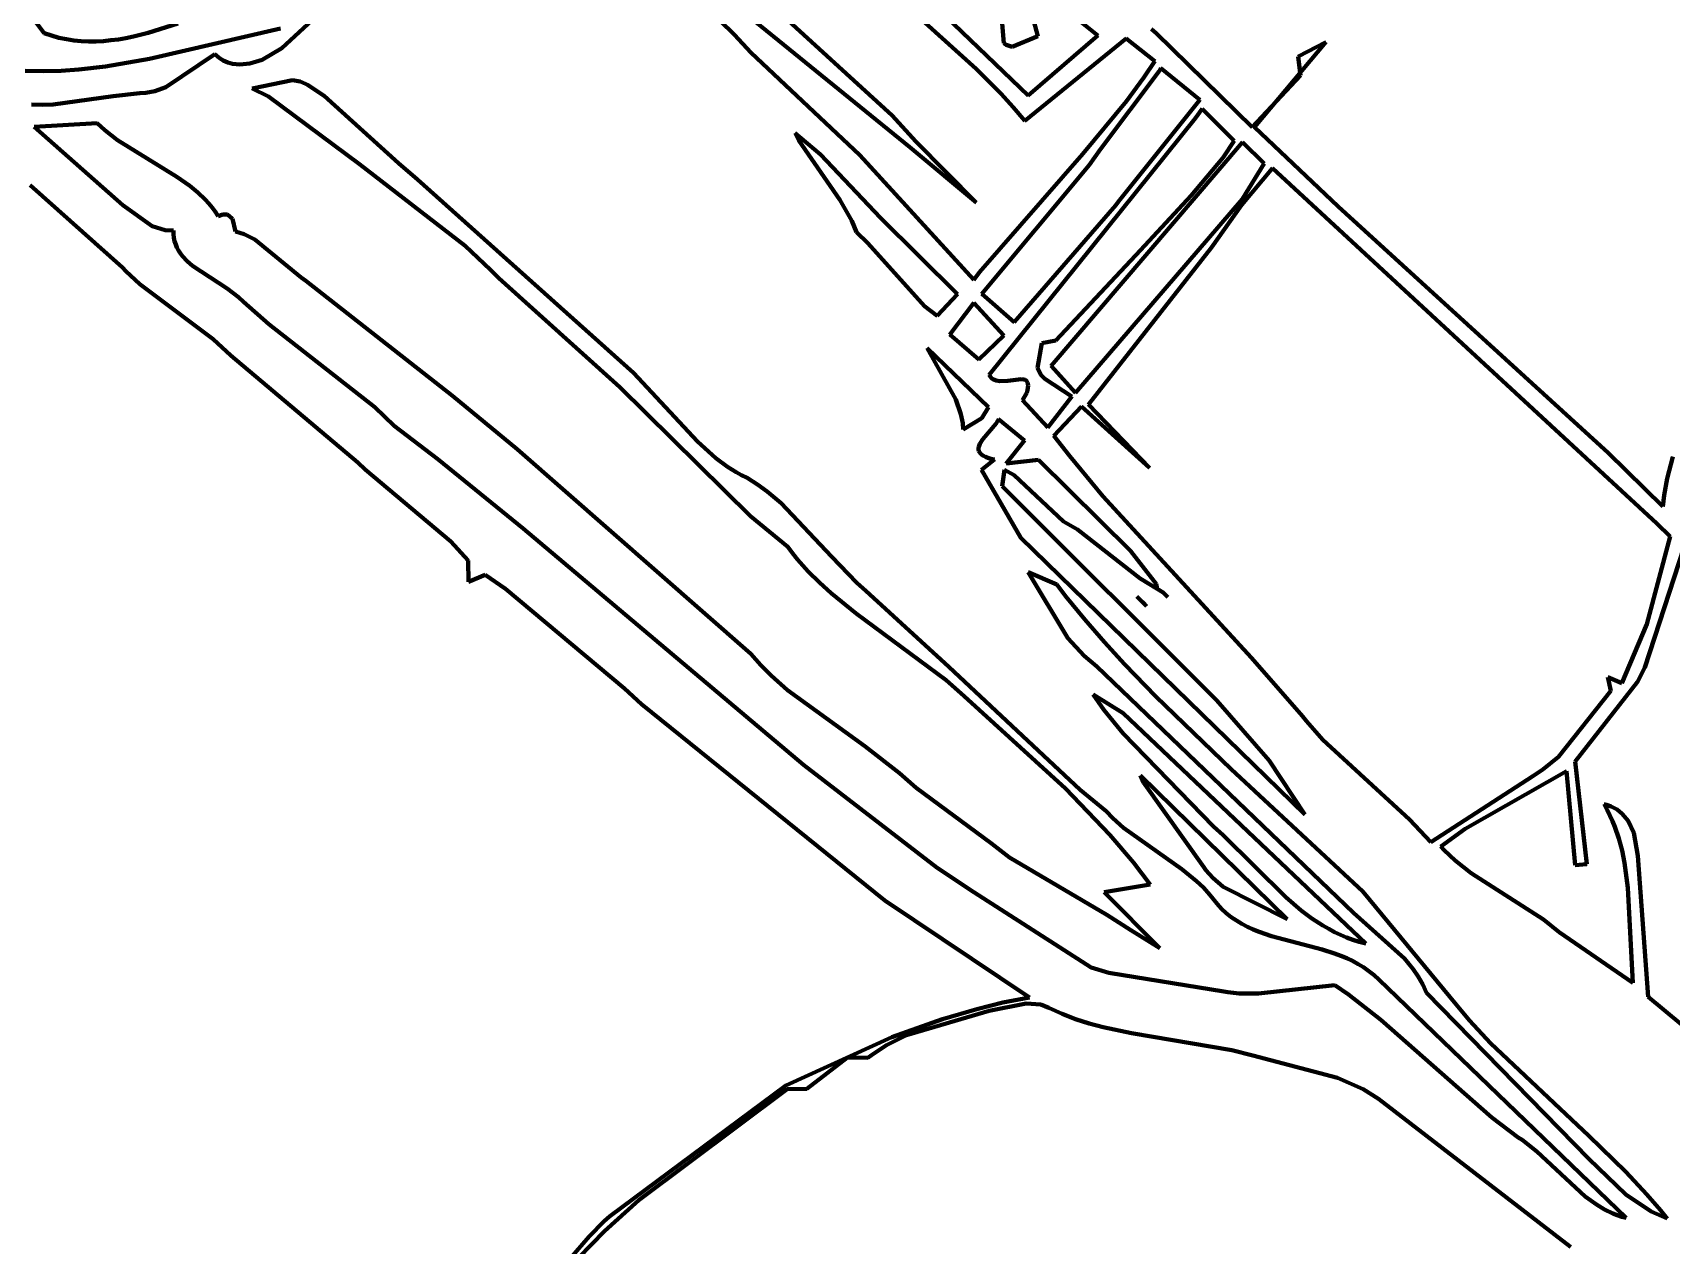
# Model space of a CAD drawing. Header units: millimetres. Extents: x 0 to 14.2, y 0 to 19.5.
# Drawn here: x 9.066 to 11.288, y 6.599 to 8.243 of the extents above; entities that cross this region are included whole.
import ezdxf

# ---------------------------------------------------------------- set-up
doc = ezdxf.new("R2010")
doc.units = ezdxf.units.MM
doc.layers.add('color#010101ff', color=7, linetype='CONTINUOUS', lineweight=100)
doc.layers.add('color#fdfdfdff', color=7, linetype='CONTINUOUS', lineweight=100)

msp = doc.modelspace()

# ---------------------------------------------------------------- linework, layer by layer
at = {"layer": 'color#010101ff'}
for p, q in [((8.9536, 8.4111), (9.0811, 8.2427)), ((10.1825, 8.3819), (10.4157, 8.1583)), ((9.4034, 8.2223), (9.5481, 8.356)), ((9.9229, 8.3328), (10.0173, 8.2405)), ((10.3451, 8.1944), (10.1924, 8.332)), ((10.255, 8.0881), (10.0315, 8.2698)), ((10.0695, 8.2783), (10.2309, 8.1309)), ((10.3823, 8.2289), (10.3788, 8.272)), ((10.4198, 8.2706), (10.4284, 8.2387)), ((9.2021, 8.2381), (9.2222, 8.243)), ((9.2222, 8.243), (9.2623, 8.2555)), ((9.4017, 8.2487), (9.2242, 8.2076)), ((10.5101, 8.2395), (10.4872, 8.2575)), ((10.5827, 8.248), (10.5889, 8.2426)), ((9.0811, 8.2427), (9.0912, 8.2392)), ((9.0912, 8.2392), (9.1012, 8.2364)), ((9.1012, 8.2364), (9.1113, 8.2343)), ((9.1113, 8.2343), (9.1214, 8.2327)), ((9.1214, 8.2327), (9.1314, 8.2317)), ((9.1314, 8.2317), (9.1415, 8.2313)), ((9.1415, 8.2313), (9.1516, 8.2314)), ((9.1516, 8.2314), (9.1617, 8.2319)), ((9.1617, 8.2319), (9.1718, 8.2329)), ((9.1718, 8.2329), (9.1819, 8.2342)), ((9.1819, 8.2342), (9.192, 8.236)), ((9.192, 8.236), (9.2021, 8.2381)), ((9.3768, 8.2065), (9.4034, 8.2223)), ((10.0173, 8.2405), (10.0394, 8.2165)), ((10.3857, 8.2268), (10.3823, 8.2289)), ((10.394, 8.2242), (10.3857, 8.2268)), ((10.4284, 8.2387), (10.394, 8.2242)), ((10.5486, 8.2353), (10.4109, 8.1237)), ((10.4157, 8.1583), (10.5101, 8.2395)), ((10.5873, 8.2044), (10.5486, 8.2353)), ((10.5889, 8.2426), (10.7192, 8.1153)), ((10.8193, 8.2304), (10.7225, 8.1151)), ((10.7816, 8.2108), (10.8193, 8.2304)), ((9.2242, 8.2076), (9.1645, 8.1974)), ((9.2461, 8.1692), (9.3128, 8.2142)), ((9.3128, 8.2142), (9.3183, 8.2093)), ((9.3183, 8.2093), (9.3241, 8.2055)), ((9.3241, 8.2055), (9.3302, 8.2027)), ((9.3302, 8.2027), (9.3366, 8.2009)), ((9.3366, 8.2009), (9.3466, 8.1999)), ((9.3466, 8.1999), (9.3601, 8.2013)), ((9.3601, 8.2013), (9.3768, 8.2065)), ((10.0394, 8.2165), (10.1872, 8.0771)), ((10.5724, 8.1824), (10.5873, 8.2044)), ((10.7846, 8.1851), (10.7816, 8.2108)), ((9.08, 8.1909), (9.0555, 8.1913)), ((9.1042, 8.1916), (9.08, 8.1909)), ((9.1284, 8.1933), (9.1042, 8.1916)), ((9.1645, 8.1974), (9.1284, 8.1933)), ((9.4179, 8.179), (9.3633, 8.1674)), ((9.4281, 8.1772), (9.4179, 8.179)), ((9.4357, 8.174), (9.4281, 8.1772)), ((10.3791, 8.1602), (10.3451, 8.1944)), ((10.5932, 8.1909), (10.5138, 8.0851)), ((10.5489, 8.1505), (10.5724, 8.1824)), ((10.5953, 8.1952), (10.5932, 8.1909)), ((10.6485, 8.1521), (10.5953, 8.1952)), ((10.7192, 8.1153), (10.7846, 8.1851)), ((9.0933, 8.1459), (9.1747, 8.1574)), ((9.1747, 8.1574), (9.2109, 8.1613)), ((9.2109, 8.1613), (9.2192, 8.1618)), ((9.2192, 8.1618), (9.2312, 8.164)), ((9.2312, 8.164), (9.2461, 8.1692)), ((9.3633, 8.1674), (9.3855, 8.1565)), ((9.3855, 8.1565), (9.5089, 8.0651)), ((9.4382, 8.1725), (9.4357, 8.174)), ((9.4609, 8.1575), (9.4382, 8.1725)), ((9.5616, 8.0662), (9.4609, 8.1575)), ((10.3953, 8.1423), (10.3791, 8.1602)), ((9.0641, 8.1458), (9.0786, 8.1454)), ((9.0786, 8.1454), (9.0933, 8.1459)), ((10.4109, 8.1237), (10.3953, 8.1423)), ((10.4895, 8.0791), (10.5489, 8.1505)), ((10.5382, 8.0143), (10.6485, 8.1521)), ((10.6513, 8.1399), (10.642, 8.127)), ((10.6947, 8.0968), (10.6513, 8.1399)), ((9.1529, 8.1207), (9.0674, 8.1155)), ((9.0674, 8.1155), (9.1878, 8.0093)), ((9.1635, 8.111), (9.1529, 8.1207)), ((9.1806, 8.0977), (9.1635, 8.111)), ((10.2309, 8.1309), (10.263, 8.0959)), ((10.642, 8.127), (10.3628, 7.7792)), ((10.7225, 8.1151), (10.8359, 8.0075)), ((9.2611, 8.048), (9.1806, 8.0977)), ((10.0995, 8.1071), (10.1043, 8.0973)), ((10.1338, 8.0779), (10.0995, 8.1071)), ((10.1043, 8.0973), (10.1601, 8.0166)), ((10.3451, 8.0128), (10.255, 8.0881)), ((10.263, 8.0959), (10.3451, 8.0128)), ((10.7062, 8.0946), (10.4468, 7.7918)), ((10.6801, 8.074), (10.6947, 8.0968)), ((10.7357, 8.066), (10.7062, 8.0946)), ((9.5089, 8.0651), (9.6519, 7.9544)), ((9.5875, 8.0442), (9.5616, 8.0662)), ((10.2154, 7.9922), (10.1338, 8.0779)), ((10.1872, 8.0771), (10.3416, 7.9082)), ((10.3497, 7.9187), (10.4895, 8.0791)), ((10.5138, 8.0851), (10.4984, 8.0638)), ((10.6367, 8.0225), (10.6801, 8.074)), ((10.7062, 8.018), (10.7357, 8.066)), ((9.2786, 8.0356), (9.2611, 8.048)), ((9.8801, 7.7823), (9.5875, 8.0442)), ((10.4984, 8.0638), (10.3527, 7.8893)), ((10.7468, 8.0595), (10.7049, 8.0093)), ((11.268, 7.578), (10.7468, 8.0595)), ((9.1876, 7.9248), (9.062, 8.0366)), ((9.2895, 8.0266), (9.2786, 8.0356)), ((9.2996, 8.0169), (9.2895, 8.0266)), ((10.5677, 7.9484), (10.6367, 8.0225)), ((9.1878, 8.0093), (9.2275, 7.9811)), ((9.3043, 8.0117), (9.2996, 8.0169)), ((9.3088, 8.0063), (9.3043, 8.0117)), ((9.313, 8.0006), (9.3088, 8.0063)), ((9.3169, 7.9946), (9.313, 8.0006)), ((10.1601, 8.0166), (10.1763, 7.9883)), ((10.3965, 7.8506), (10.5342, 8.0093)), ((10.4799, 7.7549), (10.7062, 8.018)), ((10.5342, 8.0093), (10.5382, 8.0143)), ((10.7049, 8.0093), (10.664, 7.9519)), ((10.8359, 8.0075), (11.2018, 7.6738)), ((9.2275, 7.9811), (9.2452, 7.9754)), ((9.3236, 7.9969), (9.3169, 7.9946)), ((9.33, 7.9968), (9.3236, 7.9969)), ((9.3366, 7.991), (9.33, 7.9968)), ((9.3406, 7.9738), (9.3366, 7.991)), ((10.1763, 7.9883), (10.1826, 7.973)), ((10.3199, 7.8888), (10.2154, 7.9922)), ((9.2452, 7.9754), (9.2565, 7.9752)), ((9.2565, 7.9752), (9.2566, 7.97)), ((9.2566, 7.97), (9.2571, 7.9651)), ((9.2571, 7.9651), (9.2581, 7.9605)), ((9.2581, 7.9605), (9.2595, 7.9561)), ((9.2595, 7.9561), (9.2613, 7.9518)), ((9.3524, 7.9701), (9.3406, 7.9738)), ((9.3667, 7.963), (9.3524, 7.9701)), ((9.4295, 7.9114), (9.3667, 7.963)), ((9.6519, 7.9544), (9.6862, 7.9219)), ((10.1826, 7.973), (10.1983, 7.9579)), ((10.1983, 7.9579), (10.2749, 7.8727)), ((9.2613, 7.9518), (9.2635, 7.9478)), ((9.2635, 7.9478), (9.2659, 7.944)), ((9.2659, 7.944), (9.2687, 7.9403)), ((9.2687, 7.9403), (9.275, 7.9335)), ((9.275, 7.9335), (9.2822, 7.9271)), ((10.453, 7.8258), (10.5677, 7.9484)), ((10.664, 7.9519), (10.4971, 7.7392)), ((9.1921, 7.92), (9.1876, 7.9248)), ((9.2111, 7.9021), (9.1921, 7.92)), ((9.2822, 7.9271), (9.3292, 7.8966)), ((9.4361, 7.9068), (9.4295, 7.9114)), ((9.6862, 7.9219), (9.6978, 7.9103)), ((9.6978, 7.9103), (9.8618, 7.7626)), ((10.3416, 7.9082), (10.3497, 7.9187)), ((9.3102, 7.8279), (9.2111, 7.9021)), ((9.3292, 7.8966), (9.3449, 7.8849)), ((9.6348, 7.751), (9.4361, 7.9068)), ((10.2921, 7.8592), (10.3199, 7.8888)), ((10.3527, 7.8893), (10.3965, 7.8506)), ((9.3449, 7.8849), (9.3517, 7.8785)), ((9.3517, 7.8785), (9.386, 7.8483)), ((10.2749, 7.8727), (10.2921, 7.8592)), ((10.3418, 7.8768), (10.3095, 7.8341)), ((10.3827, 7.8325), (10.3418, 7.8768)), ((9.386, 7.8483), (9.5294, 7.7357)), ((9.3341, 7.8056), (9.3102, 7.8279)), ((10.3095, 7.8341), (10.3485, 7.8003)), ((10.3485, 7.8003), (10.3827, 7.8325)), ((10.4281, 7.7889), (10.4341, 7.8222)), ((10.4341, 7.8222), (10.453, 7.8258)), ((9.5064, 7.6605), (9.3341, 7.8056)), ((10.2785, 7.8157), (10.3172, 7.7458)), ((10.3619, 7.7355), (10.2785, 7.8157)), ((9.9671, 7.689), (9.8801, 7.7823)), ((10.3628, 7.7792), (10.3643, 7.7769)), ((10.3643, 7.7769), (10.3659, 7.7751)), ((10.4325, 7.7793), (10.4281, 7.7889)), ((10.4381, 7.7738), (10.4325, 7.7793)), ((10.4468, 7.7918), (10.4799, 7.7549)), ((9.8618, 7.7626), (10.0391, 7.5877)), ((10.3659, 7.7751), (10.3678, 7.7736)), ((10.3678, 7.7736), (10.3699, 7.7725)), ((10.3699, 7.7725), (10.3722, 7.7716)), ((10.3722, 7.7716), (10.3771, 7.7708)), ((10.3771, 7.7708), (10.3879, 7.7714)), ((10.3879, 7.7714), (10.4058, 7.7737)), ((10.4058, 7.7737), (10.4097, 7.7733)), ((10.4137, 7.7549), (10.4076, 7.7449)), ((10.4097, 7.7733), (10.4114, 7.7727)), ((10.4114, 7.7727), (10.4128, 7.7718)), ((10.4128, 7.7718), (10.4139, 7.7707)), ((10.4147, 7.7587), (10.4137, 7.7549)), ((10.4139, 7.7707), (10.4147, 7.7691)), ((10.4147, 7.7691), (10.4152, 7.7672)), ((10.4152, 7.762), (10.4147, 7.7587)), ((10.4152, 7.7672), (10.4154, 7.7649)), ((10.4154, 7.7649), (10.4152, 7.762)), ((10.4745, 7.75), (10.4381, 7.7738)), ((9.5294, 7.7357), (9.5558, 7.7103)), ((9.7225, 7.6787), (9.6348, 7.751)), ((10.3172, 7.7458), (10.3244, 7.7263)), ((10.3525, 7.7206), (10.3619, 7.7355)), ((10.4076, 7.7449), (10.442, 7.7082)), ((10.442, 7.7082), (10.4745, 7.75)), ((10.4879, 7.7365), (10.4503, 7.6968)), ((10.58, 7.6534), (10.4879, 7.7365)), ((10.4971, 7.7392), (10.58, 7.6534)), ((9.5558, 7.7103), (9.615, 7.6649)), ((10.3244, 7.7263), (10.3268, 7.7139)), ((10.3268, 7.7139), (10.3274, 7.7052)), ((10.3274, 7.7052), (10.3525, 7.7206)), ((10.372, 7.7136), (10.354, 7.6923)), ((10.3744, 7.7176), (10.372, 7.7136)), ((10.3753, 7.7194), (10.3744, 7.7176)), ((10.4104, 7.6906), (10.3753, 7.7194)), ((9.9918, 7.6665), (9.9671, 7.689)), ((10.354, 7.6923), (10.35, 7.6859)), ((10.3855, 7.6594), (10.4104, 7.6906)), ((10.4503, 7.6968), (10.4718, 7.6691)), ((10.0394, 7.401), (9.7225, 7.6787)), ((10.0079, 7.6545), (9.9918, 7.6665)), ((10.3484, 7.6818), (10.3482, 7.6799)), ((10.3482, 7.6799), (10.3482, 7.678)), ((10.3482, 7.678), (10.3486, 7.6761)), ((10.35, 7.6859), (10.3484, 7.6818)), ((10.3486, 7.6761), (10.3495, 7.6744)), ((10.3495, 7.6744), (10.3508, 7.6727)), ((10.3508, 7.6727), (10.3525, 7.6711)), ((10.3525, 7.6711), (10.3548, 7.6695)), ((10.3548, 7.6695), (10.3576, 7.6681)), ((10.3576, 7.6681), (10.361, 7.6668)), ((10.361, 7.6668), (10.3651, 7.6656)), ((10.3651, 7.6656), (10.3697, 7.6645)), ((10.4718, 7.6691), (10.5166, 7.6151)), ((11.2018, 7.6738), (11.2762, 7.6009)), ((11.2819, 7.6388), (11.2896, 7.6683)), ((9.5163, 7.6509), (9.5064, 7.6605)), ((9.6328, 7.5533), (9.5163, 7.6509)), ((9.615, 7.6649), (9.7308, 7.571)), ((10.0194, 7.6473), (10.0079, 7.6545)), ((10.027, 7.6436), (10.0194, 7.6473)), ((10.0343, 7.6396), (10.027, 7.6436)), ((10.3697, 7.6645), (10.3521, 7.6508)), ((10.3521, 7.6508), (10.4055, 7.5584)), ((10.3804, 7.6284), (10.3832, 7.6504)), ((10.3832, 7.6504), (10.3964, 7.6433)), ((10.4294, 7.6641), (10.3855, 7.6594)), ((10.3964, 7.6433), (10.4634, 7.5804)), ((10.5544, 7.5408), (10.4294, 7.6641)), ((10.0484, 7.6309), (10.0343, 7.6396)), ((10.0617, 7.6213), (10.0484, 7.6309)), ((10.0805, 7.6054), (10.0617, 7.6213)), ((10.6714, 7.338), (10.3804, 7.6284)), ((11.2779, 7.6162), (11.2819, 7.6388)), ((10.1486, 7.5332), (10.0805, 7.6054)), ((10.5166, 7.6151), (10.7185, 7.3958)), ((11.2762, 7.6009), (11.2779, 7.6162)), ((10.0391, 7.5877), (10.0894, 7.5464)), ((10.4634, 7.5804), (10.4823, 7.5698)), ((11.2862, 7.5604), (11.268, 7.578)), ((9.7308, 7.571), (10.1107, 7.2509)), ((10.4055, 7.5584), (10.7906, 7.1833)), ((10.4823, 7.5698), (10.5672, 7.5034)), ((11.2542, 7.4416), (11.2862, 7.5604)), ((9.6563, 7.5279), (9.6328, 7.5533)), ((10.0894, 7.5464), (10.096, 7.5376)), ((10.096, 7.5376), (10.1029, 7.5292)), ((10.1832, 7.4976), (10.1486, 7.5332)), ((10.589, 7.4962), (10.5544, 7.5408)), ((11.3046, 7.5451), (11.2517, 7.3827)), ((9.6564, 7.499), (9.6563, 7.5279)), ((10.1029, 7.5292), (10.11, 7.521)), ((10.11, 7.521), (10.1173, 7.513)), ((10.1173, 7.513), (10.1325, 7.4977)), ((10.4157, 7.5121), (10.4692, 7.4225)), ((10.4543, 7.4951), (10.4157, 7.5121)), ((9.6791, 7.5085), (9.6564, 7.499)), ((9.7068, 7.4893), (9.6791, 7.5085)), ((9.8681, 7.3541), (9.7068, 7.4893)), ((10.1325, 7.4977), (10.1485, 7.4832)), ((10.1955, 7.4867), (10.1832, 7.4976)), ((10.4667, 7.4791), (10.4543, 7.4951)), ((10.5672, 7.5034), (10.5904, 7.4894)), ((10.5904, 7.4894), (10.589, 7.4962)), ((10.5904, 7.4894), (10.5985, 7.4842)), ((10.5985, 7.4842), (10.5904, 7.4894)), ((10.1485, 7.4832), (10.1821, 7.4559)), ((10.308, 7.3837), (10.1955, 7.4867)), ((10.4924, 7.4477), (10.4667, 7.4791)), ((10.5669, 7.4749), (10.5628, 7.479)), ((10.5628, 7.479), (10.5693, 7.4725)), ((10.5693, 7.4725), (10.5669, 7.4749)), ((10.5693, 7.4725), (10.5718, 7.4701)), ((10.5758, 7.466), (10.5693, 7.4725)), ((10.5718, 7.4701), (10.5758, 7.466)), ((10.5985, 7.4842), (10.5993, 7.4834)), ((10.6048, 7.4778), (10.5985, 7.4842)), ((10.5993, 7.4834), (10.6048, 7.4778)), ((10.1821, 7.4559), (10.3044, 7.3653)), ((10.5189, 7.4171), (10.4924, 7.4477)), ((10.4692, 7.4225), (10.4915, 7.3984)), ((11.2204, 7.3615), (11.2542, 7.4416)), ((10.0528, 7.386), (10.0394, 7.401)), ((10.5462, 7.3871), (10.5189, 7.4171)), ((10.0669, 7.3719), (10.0528, 7.386)), ((10.4859, 7.2168), (10.308, 7.3837)), ((10.4915, 7.3984), (10.5086, 7.3842)), ((10.5086, 7.3842), (10.8346, 7.0711)), ((10.5884, 7.3433), (10.5462, 7.3871)), ((10.7185, 7.3958), (10.7877, 7.3165)), ((11.2517, 7.3827), (11.2417, 7.3631)), ((10.0892, 7.3521), (10.0669, 7.3719)), ((10.3044, 7.3653), (10.3289, 7.3439)), ((11.2417, 7.3631), (11.1573, 7.255)), ((11.2057, 7.351), (11.2017, 7.3696)), ((11.2017, 7.3696), (11.2204, 7.3615)), ((9.8913, 7.3328), (9.8681, 7.3541)), ((10.2212, 7.0666), (9.8913, 7.3328)), ((10.1938, 7.2758), (10.0892, 7.3521)), ((10.3289, 7.3439), (10.4663, 7.2186)), ((10.5037, 7.3461), (10.518, 7.3254)), ((10.5444, 7.3206), (10.5037, 7.3461)), ((10.6907, 7.2448), (10.5884, 7.3433)), ((10.7423, 7.2567), (10.6714, 7.338)), ((11.1345, 7.2617), (11.2057, 7.351)), ((10.518, 7.3254), (10.5443, 7.293)), ((10.8733, 7.0083), (10.5444, 7.3206)), ((10.7877, 7.3165), (10.793, 7.3098)), ((10.793, 7.3098), (10.8152, 7.2845)), ((10.5443, 7.293), (10.6668, 7.1673)), ((10.2412, 7.2395), (10.1938, 7.2758)), ((10.8152, 7.2845), (10.9328, 7.1764)), ((10.1107, 7.2509), (10.2919, 7.1111)), ((10.8695, 7.0792), (10.6907, 7.2448)), ((10.7906, 7.1833), (10.7423, 7.2567)), ((11.0998, 7.2353), (11.1136, 7.2443)), ((11.1136, 7.2443), (11.1345, 7.2617)), ((11.1573, 7.255), (11.173, 7.116)), ((10.2636, 7.2196), (10.2412, 7.2395)), ((10.5677, 7.2364), (10.572, 7.2268)), ((10.7666, 7.0415), (10.5677, 7.2364)), ((10.572, 7.2268), (10.6535, 7.1118)), ((10.9617, 7.1457), (11.0998, 7.2353)), ((11.1453, 7.2422), (11.0083, 7.1638)), ((11.1574, 7.1145), (11.1453, 7.2422)), ((10.3658, 7.1439), (10.2636, 7.2196)), ((10.4663, 7.2186), (10.5264, 7.156)), ((10.5213, 7.1877), (10.4859, 7.2168)), ((10.5302, 7.1782), (10.5213, 7.1877)), ((10.5446, 7.1652), (10.5302, 7.1782)), ((11.2006, 7.1897), (11.1964, 7.1972)), ((11.1964, 7.1972), (11.1997, 7.1964)), ((11.1997, 7.1964), (11.2059, 7.1944)), ((11.2044, 7.1821), (11.2006, 7.1897)), ((11.2079, 7.1744), (11.2044, 7.1821)), ((11.2059, 7.1944), (11.2141, 7.19)), ((11.2141, 7.19), (11.2212, 7.1843)), ((11.2212, 7.1843), (11.2289, 7.175)), ((10.5264, 7.156), (10.5583, 7.1181)), ((10.6239, 7.1094), (10.5446, 7.1652)), ((10.6668, 7.1673), (10.68, 7.1552)), ((10.68, 7.1552), (10.765, 7.0712)), ((10.9328, 7.1764), (10.9617, 7.1457)), ((11.0083, 7.1638), (10.9749, 7.14)), ((11.2111, 7.1666), (11.2079, 7.1744)), ((11.2165, 7.1507), (11.2111, 7.1666)), ((11.2289, 7.175), (11.237, 7.1583)), ((11.237, 7.1583), (11.242, 7.1272)), ((10.3901, 7.1251), (10.3658, 7.1439)), ((10.9749, 7.14), (10.9796, 7.1349)), ((10.9796, 7.1349), (10.9946, 7.1208)), ((11.2208, 7.1344), (11.2165, 7.1507)), ((11.2242, 7.1178), (11.2208, 7.1344)), ((10.2919, 7.1111), (10.3417, 7.0781)), ((10.5223, 7.0474), (10.3901, 7.1251)), ((10.5583, 7.1181), (10.5808, 7.0884)), ((10.6535, 7.1118), (10.6564, 7.108)), ((10.9946, 7.1208), (11.0161, 7.104)), ((11.173, 7.116), (11.1574, 7.1145)), ((11.2286, 7.0839), (11.2242, 7.1178)), ((11.242, 7.1272), (11.2563, 6.936)), ((10.5808, 7.0884), (10.5185, 7.0781)), ((10.6438, 7.0932), (10.6239, 7.1094)), ((10.6531, 7.0842), (10.6438, 7.0932)), ((10.6564, 7.108), (10.6658, 7.0976)), ((10.6658, 7.0976), (10.6797, 7.0855)), ((11.0161, 7.104), (11.1142, 7.0409)), ((10.4172, 6.9352), (10.2212, 7.0666)), ((10.3417, 7.0781), (10.5009, 6.9761)), ((10.5185, 7.0781), (10.5942, 7.002)), ((10.6618, 7.0746), (10.6531, 7.0842)), ((10.6659, 7.0695), (10.6618, 7.0746)), ((10.6716, 7.0622), (10.6659, 7.0695)), ((10.6797, 7.0855), (10.7666, 7.0415)), ((10.765, 7.0712), (10.7858, 7.0534)), ((10.8346, 7.0711), (10.8568, 7.0499)), ((10.9957, 6.9256), (10.8695, 7.0792)), ((11.2353, 6.9554), (11.2286, 7.0839)), ((10.5546, 7.0267), (10.5223, 7.0474)), ((10.6776, 7.0557), (10.6716, 7.0622)), ((10.6841, 7.0497), (10.6776, 7.0557)), ((10.6909, 7.0444), (10.6841, 7.0497)), ((10.6979, 7.0395), (10.6909, 7.0444)), ((10.7858, 7.0534), (10.8003, 7.0426)), ((10.8568, 7.0499), (10.9259, 6.9881)), ((10.5942, 7.002), (10.5546, 7.0267)), ((10.7053, 7.0351), (10.6979, 7.0395)), ((10.7129, 7.0311), (10.7053, 7.0351)), ((10.7207, 7.0275), (10.7129, 7.0311)), ((10.7287, 7.0243), (10.7207, 7.0275)), ((10.7453, 7.0186), (10.7287, 7.0243)), ((10.8003, 7.0426), (10.8153, 7.0327)), ((10.8153, 7.0327), (10.823, 7.0282)), ((10.823, 7.0282), (10.8309, 7.024)), ((10.8309, 7.024), (10.839, 7.0201)), ((11.1142, 7.0409), (11.1355, 7.0237)), ((11.1355, 7.0237), (11.2353, 6.9554)), ((10.8142, 7.0002), (10.7453, 7.0186)), ((10.8311, 6.9949), (10.8142, 7.0002)), ((10.839, 7.0201), (10.8473, 7.0166)), ((10.8473, 7.0166), (10.8558, 7.0134)), ((10.8558, 7.0134), (10.8645, 7.0107)), ((10.8645, 7.0107), (10.8733, 7.0083)), ((10.8393, 6.9919), (10.8311, 6.9949)), ((10.8474, 6.9885), (10.8393, 6.9919)), ((10.8553, 6.9848), (10.8474, 6.9885)), ((10.863, 6.9807), (10.8553, 6.9848)), ((10.8704, 6.9762), (10.863, 6.9807)), ((10.9259, 6.9881), (10.9375, 6.9739)), ((10.5009, 6.9761), (10.5251, 6.9686)), ((10.5251, 6.9686), (10.681, 6.9435)), ((10.8776, 6.9712), (10.8704, 6.9762)), ((10.8845, 6.9657), (10.8776, 6.9712)), ((10.891, 6.9595), (10.8845, 6.9657)), ((11.2266, 6.6364), (10.891, 6.9595)), ((10.9375, 6.9739), (10.9444, 6.9638)), ((10.9444, 6.9638), (10.9505, 6.9531)), ((10.3813, 6.9283), (10.4172, 6.9352)), ((10.681, 6.9435), (10.6862, 6.9425)), ((10.6862, 6.9425), (10.7018, 6.9407)), ((10.7018, 6.9407), (10.7277, 6.9408)), ((10.7277, 6.9408), (10.8315, 6.9519)), ((10.8315, 6.9519), (10.8498, 6.9392)), ((10.8498, 6.9392), (10.8937, 6.9049)), ((10.9505, 6.9531), (10.9557, 6.9416)), ((10.9557, 6.9416), (11.176, 6.7168)), ((11.2563, 6.936), (11.3226, 6.8812)), ((10.3626, 6.9171), (10.2507, 6.8844)), ((10.2992, 6.9061), (10.3458, 6.9197)), ((10.3458, 6.9197), (10.3813, 6.9283)), ((10.413, 6.9273), (10.3626, 6.9171)), ((10.4325, 6.9256), (10.413, 6.9273)), ((10.4434, 6.9215), (10.4325, 6.9256)), ((10.4524, 6.9172), (10.4434, 6.9215)), ((10.4614, 6.9132), (10.4524, 6.9172)), ((10.4797, 6.9061), (10.4614, 6.9132)), ((11.014, 6.9042), (10.9957, 6.9256)), ((10.2306, 6.8815), (10.2992, 6.9061)), ((10.4983, 6.9), (10.4797, 6.9061)), ((10.5172, 6.8949), (10.4983, 6.9)), ((10.5556, 6.8868), (10.5172, 6.8949)), ((10.8937, 6.9049), (11.0443, 6.7726)), ((11.0426, 6.8733), (11.014, 6.9042)), ((10.087, 6.8161), (10.2306, 6.8815)), ((10.2234, 6.8707), (10.203, 6.8572)), ((10.2507, 6.8844), (10.2234, 6.8707)), ((10.6916, 6.864), (10.5556, 6.8868)), ((11.1756, 6.7479), (11.0426, 6.8733)), ((10.1707, 6.8541), (10.1152, 6.8113)), ((10.1982, 6.8535), (10.1707, 6.8541)), ((10.203, 6.8572), (10.1982, 6.8535)), ((10.7201, 6.8567), (10.6916, 6.864)), ((10.8351, 6.8264), (10.7201, 6.8567)), ((10.8699, 6.8111), (10.8351, 6.8264)), ((9.8478, 6.6386), (10.087, 6.8161)), ((10.0886, 6.811), (9.8877, 6.6604)), ((10.1152, 6.8113), (10.0886, 6.811)), ((10.8904, 6.7979), (10.8699, 6.8111)), ((11.1509, 6.5975), (10.8904, 6.7979)), ((11.0443, 6.7726), (11.0799, 6.7457)), ((11.0799, 6.7457), (11.0852, 6.7422)), ((11.0852, 6.7422), (11.1051, 6.7265)), ((11.2259, 6.6989), (11.1756, 6.7479)), ((11.1051, 6.7265), (11.171, 6.6655)), ((11.176, 6.7168), (11.2259, 6.6683)), ((11.2546, 6.6681), (11.2259, 6.6989)), ((11.171, 6.6655), (11.1863, 6.6545)), ((11.2259, 6.6683), (11.2603, 6.645)), ((11.2729, 6.6468), (11.2546, 6.6681)), ((9.8877, 6.6604), (9.8411, 6.6183)), ((11.1863, 6.6545), (11.1971, 6.648)), ((11.1971, 6.648), (11.2084, 6.6425)), ((11.2603, 6.645), (11.2818, 6.6359)), ((11.2818, 6.6359), (11.2729, 6.6468)), ((9.82, 6.6111), (9.8406, 6.6319)), ((9.8406, 6.6319), (9.8478, 6.6386)), ((11.2084, 6.6425), (11.2143, 6.6402)), ((11.2143, 6.6402), (11.2203, 6.6381)), ((11.2203, 6.6381), (11.2266, 6.6364)), ((9.7946, 6.5816), (9.82, 6.6111)), ((9.8411, 6.6183), (9.8056, 6.5825))]:
    msp.add_line(p, q, dxfattribs=at)
at = {"layer": 'color#fdfdfdff'}
for p, q in [((9.0811, 8.2427), (8.9536, 8.4111)), ((10.4157, 8.1583), (10.1825, 8.3819)), ((9.5481, 8.356), (9.4034, 8.2223)), ((10.0173, 8.2405), (9.9229, 8.3328)), ((10.1924, 8.332), (10.3451, 8.1944)), ((10.0315, 8.2698), (10.255, 8.0881)), ((10.2309, 8.1309), (10.0695, 8.2783)), ((10.3788, 8.272), (10.3823, 8.2289)), ((10.4284, 8.2387), (10.4198, 8.2706)), ((9.2222, 8.243), (9.2021, 8.2381)), ((9.2623, 8.2555), (9.2222, 8.243)), ((9.2242, 8.2076), (9.4017, 8.2487)), ((10.4872, 8.2575), (10.5101, 8.2395)), ((10.5889, 8.2426), (10.5827, 8.248)), ((9.0912, 8.2392), (9.0811, 8.2427)), ((9.1012, 8.2364), (9.0912, 8.2392)), ((9.1113, 8.2343), (9.1012, 8.2364)), ((9.1214, 8.2327), (9.1113, 8.2343)), ((9.1314, 8.2317), (9.1214, 8.2327)), ((9.1415, 8.2313), (9.1314, 8.2317)), ((9.1516, 8.2314), (9.1415, 8.2313)), ((9.1617, 8.2319), (9.1516, 8.2314)), ((9.1718, 8.2329), (9.1617, 8.2319)), ((9.1819, 8.2342), (9.1718, 8.2329)), ((9.192, 8.236), (9.1819, 8.2342)), ((9.2021, 8.2381), (9.192, 8.236)), ((9.4034, 8.2223), (9.3768, 8.2065)), ((10.0394, 8.2165), (10.0173, 8.2405)), ((10.3823, 8.2289), (10.3857, 8.2268)), ((10.3857, 8.2268), (10.394, 8.2242)), ((10.394, 8.2242), (10.4284, 8.2387)), ((10.4109, 8.1237), (10.5486, 8.2353)), ((10.5101, 8.2395), (10.4157, 8.1583)), ((10.5486, 8.2353), (10.5873, 8.2044)), ((10.7192, 8.1153), (10.5889, 8.2426)), ((10.7225, 8.1151), (10.8193, 8.2304)), ((10.8193, 8.2304), (10.7816, 8.2108)), ((9.1645, 8.1974), (9.2242, 8.2076)), ((9.3128, 8.2142), (9.2461, 8.1692)), ((9.3183, 8.2093), (9.3128, 8.2142)), ((9.3241, 8.2055), (9.3183, 8.2093)), ((9.3302, 8.2027), (9.3241, 8.2055)), ((9.3366, 8.2009), (9.3302, 8.2027)), ((9.3466, 8.1999), (9.3366, 8.2009)), ((9.3601, 8.2013), (9.3466, 8.1999)), ((9.3768, 8.2065), (9.3601, 8.2013)), ((10.1872, 8.0771), (10.0394, 8.2165)), ((10.5873, 8.2044), (10.5724, 8.1824)), ((10.7816, 8.2108), (10.7846, 8.1851)), ((9.0555, 8.1913), (9.08, 8.1909)), ((9.08, 8.1909), (9.1042, 8.1916)), ((9.1042, 8.1916), (9.1284, 8.1933)), ((9.1284, 8.1933), (9.1645, 8.1974)), ((9.3633, 8.1674), (9.4179, 8.179)), ((9.4179, 8.179), (9.4281, 8.1772)), ((9.4281, 8.1772), (9.4357, 8.174)), ((10.3451, 8.1944), (10.3791, 8.1602)), ((10.5138, 8.0851), (10.5932, 8.1909)), ((10.5724, 8.1824), (10.5489, 8.1505)), ((10.5932, 8.1909), (10.5953, 8.1952)), ((10.5953, 8.1952), (10.6485, 8.1521)), ((10.7846, 8.1851), (10.7192, 8.1153)), ((9.1747, 8.1574), (9.0933, 8.1459)), ((9.2109, 8.1613), (9.1747, 8.1574)), ((9.2192, 8.1618), (9.2109, 8.1613)), ((9.2312, 8.164), (9.2192, 8.1618)), ((9.2461, 8.1692), (9.2312, 8.164)), ((9.3855, 8.1565), (9.3633, 8.1674)), ((9.5089, 8.0651), (9.3855, 8.1565)), ((9.4357, 8.174), (9.4382, 8.1725)), ((9.4382, 8.1725), (9.4609, 8.1575)), ((9.4609, 8.1575), (9.5616, 8.0662)), ((10.3791, 8.1602), (10.3953, 8.1423)), ((9.0786, 8.1454), (9.0641, 8.1458)), ((9.0933, 8.1459), (9.0786, 8.1454)), ((10.3953, 8.1423), (10.4109, 8.1237)), ((10.5489, 8.1505), (10.4895, 8.0791)), ((10.6485, 8.1521), (10.5382, 8.0143)), ((10.642, 8.127), (10.6513, 8.1399)), ((10.6513, 8.1399), (10.6947, 8.0968)), ((9.0674, 8.1155), (9.1529, 8.1207)), ((9.1878, 8.0093), (9.0674, 8.1155)), ((9.1529, 8.1207), (9.1635, 8.111)), ((9.1635, 8.111), (9.1806, 8.0977)), ((10.263, 8.0959), (10.2309, 8.1309)), ((10.3628, 7.7792), (10.642, 8.127)), ((10.8359, 8.0075), (10.7225, 8.1151)), ((9.1806, 8.0977), (9.2611, 8.048)), ((10.0995, 8.1071), (10.1338, 8.0779)), ((10.1043, 8.0973), (10.0995, 8.1071)), ((10.1601, 8.0166), (10.1043, 8.0973)), ((10.255, 8.0881), (10.3451, 8.0128)), ((10.3451, 8.0128), (10.263, 8.0959)), ((10.4468, 7.7918), (10.7062, 8.0946)), ((10.6947, 8.0968), (10.6801, 8.074)), ((10.7062, 8.0946), (10.7357, 8.066)), ((9.6519, 7.9544), (9.5089, 8.0651)), ((9.5616, 8.0662), (9.5875, 8.0442)), ((10.1338, 8.0779), (10.2154, 7.9922)), ((10.3416, 7.9082), (10.1872, 8.0771)), ((10.4895, 8.0791), (10.3497, 7.9187)), ((10.4984, 8.0638), (10.5138, 8.0851)), ((10.6801, 8.074), (10.6367, 8.0225)), ((10.7357, 8.066), (10.7062, 8.018)), ((9.2611, 8.048), (9.2786, 8.0356)), ((9.5875, 8.0442), (9.8801, 7.7823)), ((10.3527, 7.8893), (10.4984, 8.0638)), ((10.7049, 8.0093), (10.7468, 8.0595)), ((10.7468, 8.0595), (11.268, 7.578)), ((9.062, 8.0366), (9.1876, 7.9248)), ((9.2786, 8.0356), (9.2895, 8.0266)), ((9.2895, 8.0266), (9.2996, 8.0169)), ((10.6367, 8.0225), (10.5677, 7.9484)), ((9.2275, 7.9811), (9.1878, 8.0093)), ((9.2996, 8.0169), (9.3043, 8.0117)), ((9.3043, 8.0117), (9.3088, 8.0063)), ((9.3088, 8.0063), (9.313, 8.0006)), ((9.313, 8.0006), (9.3169, 7.9946)), ((10.1763, 7.9883), (10.1601, 8.0166)), ((10.5342, 8.0093), (10.3965, 7.8506)), ((10.7062, 8.018), (10.4799, 7.7549)), ((10.5382, 8.0143), (10.5342, 8.0093)), ((10.664, 7.9519), (10.7049, 8.0093)), ((11.2018, 7.6738), (10.8359, 8.0075)), ((9.2452, 7.9754), (9.2275, 7.9811)), ((9.3169, 7.9946), (9.3236, 7.9969)), ((9.3236, 7.9969), (9.33, 7.9968)), ((9.33, 7.9968), (9.3366, 7.991)), ((9.3366, 7.991), (9.3406, 7.9738)), ((10.1826, 7.973), (10.1763, 7.9883)), ((10.2154, 7.9922), (10.3199, 7.8888)), ((9.2565, 7.9752), (9.2452, 7.9754)), ((9.2566, 7.97), (9.2565, 7.9752)), ((9.2571, 7.9651), (9.2566, 7.97)), ((9.2581, 7.9605), (9.2571, 7.9651)), ((9.2595, 7.9561), (9.2581, 7.9605)), ((9.2613, 7.9518), (9.2595, 7.9561)), ((9.3406, 7.9738), (9.3524, 7.9701)), ((9.3524, 7.9701), (9.3667, 7.963)), ((9.3667, 7.963), (9.4295, 7.9114)), ((9.6862, 7.9219), (9.6519, 7.9544)), ((10.1983, 7.9579), (10.1826, 7.973)), ((10.2749, 7.8727), (10.1983, 7.9579)), ((9.2635, 7.9478), (9.2613, 7.9518)), ((9.2659, 7.944), (9.2635, 7.9478)), ((9.2687, 7.9403), (9.2659, 7.944)), ((9.275, 7.9335), (9.2687, 7.9403)), ((9.2822, 7.9271), (9.275, 7.9335)), ((10.5677, 7.9484), (10.453, 7.8258)), ((10.4971, 7.7392), (10.664, 7.9519)), ((9.1876, 7.9248), (9.1921, 7.92)), ((9.1921, 7.92), (9.2111, 7.9021)), ((9.3292, 7.8966), (9.2822, 7.9271)), ((9.4295, 7.9114), (9.4361, 7.9068)), ((9.6978, 7.9103), (9.6862, 7.9219)), ((9.8618, 7.7626), (9.6978, 7.9103)), ((10.3497, 7.9187), (10.3416, 7.9082)), ((9.2111, 7.9021), (9.3102, 7.8279)), ((9.3449, 7.8849), (9.3292, 7.8966)), ((9.4361, 7.9068), (9.6348, 7.751)), ((10.3199, 7.8888), (10.2921, 7.8592)), ((10.3965, 7.8506), (10.3527, 7.8893)), ((9.3517, 7.8785), (9.3449, 7.8849)), ((9.386, 7.8483), (9.3517, 7.8785)), ((10.2921, 7.8592), (10.2749, 7.8727)), ((10.3095, 7.8341), (10.3418, 7.8768)), ((10.3418, 7.8768), (10.3827, 7.8325)), ((9.5294, 7.7357), (9.386, 7.8483)), ((9.3102, 7.8279), (9.3341, 7.8056)), ((10.3485, 7.8003), (10.3095, 7.8341)), ((10.3827, 7.8325), (10.3485, 7.8003)), ((10.4341, 7.8222), (10.4281, 7.7889)), ((10.453, 7.8258), (10.4341, 7.8222)), ((9.3341, 7.8056), (9.5064, 7.6605)), ((10.2785, 7.8157), (10.3619, 7.7355)), ((10.3172, 7.7458), (10.2785, 7.8157)), ((9.8801, 7.7823), (9.9671, 7.689)), ((10.3643, 7.7769), (10.3628, 7.7792)), ((10.3659, 7.7751), (10.3643, 7.7769)), ((10.4281, 7.7889), (10.4325, 7.7793)), ((10.4325, 7.7793), (10.4381, 7.7738)), ((10.4799, 7.7549), (10.4468, 7.7918)), ((10.0391, 7.5877), (9.8618, 7.7626)), ((10.3678, 7.7736), (10.3659, 7.7751)), ((10.3699, 7.7725), (10.3678, 7.7736)), ((10.3722, 7.7716), (10.3699, 7.7725)), ((10.3771, 7.7708), (10.3722, 7.7716)), ((10.3879, 7.7714), (10.3771, 7.7708)), ((10.4058, 7.7737), (10.3879, 7.7714)), ((10.4097, 7.7733), (10.4058, 7.7737)), ((10.4076, 7.7449), (10.4137, 7.7549)), ((10.4114, 7.7727), (10.4097, 7.7733)), ((10.4128, 7.7718), (10.4114, 7.7727)), ((10.4139, 7.7707), (10.4128, 7.7718)), ((10.4137, 7.7549), (10.4147, 7.7587)), ((10.4147, 7.7691), (10.4139, 7.7707)), ((10.4152, 7.7672), (10.4147, 7.7691)), ((10.4147, 7.7587), (10.4152, 7.762)), ((10.4154, 7.7649), (10.4152, 7.7672)), ((10.4152, 7.762), (10.4154, 7.7649)), ((10.4381, 7.7738), (10.4745, 7.75)), ((9.5558, 7.7103), (9.5294, 7.7357)), ((9.6348, 7.751), (9.7225, 7.6787)), ((10.3244, 7.7263), (10.3172, 7.7458)), ((10.3619, 7.7355), (10.3525, 7.7206)), ((10.442, 7.7082), (10.4076, 7.7449)), ((10.4745, 7.75), (10.442, 7.7082)), ((10.4503, 7.6968), (10.4879, 7.7365)), ((10.4879, 7.7365), (10.58, 7.6534)), ((10.58, 7.6534), (10.4971, 7.7392)), ((9.615, 7.6649), (9.5558, 7.7103)), ((10.3268, 7.7139), (10.3244, 7.7263)), ((10.3274, 7.7052), (10.3268, 7.7139)), ((10.3525, 7.7206), (10.3274, 7.7052)), ((10.354, 7.6923), (10.372, 7.7136)), ((10.372, 7.7136), (10.3744, 7.7176)), ((10.3744, 7.7176), (10.3753, 7.7194)), ((10.3753, 7.7194), (10.4104, 7.6906)), ((9.9671, 7.689), (9.9918, 7.6665)), ((10.35, 7.6859), (10.354, 7.6923)), ((10.4104, 7.6906), (10.3855, 7.6594)), ((10.4718, 7.6691), (10.4503, 7.6968)), ((9.7225, 7.6787), (10.0394, 7.401)), ((9.9918, 7.6665), (10.0079, 7.6545)), ((10.3482, 7.6799), (10.3484, 7.6818)), ((10.3482, 7.678), (10.3482, 7.6799)), ((10.3486, 7.6761), (10.3482, 7.678)), ((10.3484, 7.6818), (10.35, 7.6859)), ((10.3495, 7.6744), (10.3486, 7.6761)), ((10.3508, 7.6727), (10.3495, 7.6744)), ((10.3525, 7.6711), (10.3508, 7.6727)), ((10.3548, 7.6695), (10.3525, 7.6711)), ((10.3576, 7.6681), (10.3548, 7.6695)), ((10.361, 7.6668), (10.3576, 7.6681)), ((10.3651, 7.6656), (10.361, 7.6668)), ((10.3697, 7.6645), (10.3651, 7.6656)), ((10.5166, 7.6151), (10.4718, 7.6691)), ((11.2762, 7.6009), (11.2018, 7.6738)), ((11.2896, 7.6683), (11.2819, 7.6388)), ((9.5064, 7.6605), (9.5163, 7.6509)), ((9.5163, 7.6509), (9.6328, 7.5533)), ((9.7308, 7.571), (9.615, 7.6649)), ((10.0079, 7.6545), (10.0194, 7.6473)), ((10.0194, 7.6473), (10.027, 7.6436)), ((10.027, 7.6436), (10.0343, 7.6396)), ((10.3521, 7.6508), (10.3697, 7.6645)), ((10.4055, 7.5584), (10.3521, 7.6508)), ((10.3832, 7.6504), (10.3804, 7.6284)), ((10.3964, 7.6433), (10.3832, 7.6504)), ((10.3855, 7.6594), (10.4294, 7.6641)), ((10.4634, 7.5804), (10.3964, 7.6433)), ((10.4294, 7.6641), (10.5544, 7.5408)), ((10.0343, 7.6396), (10.0484, 7.6309)), ((10.0484, 7.6309), (10.0617, 7.6213)), ((10.0617, 7.6213), (10.0805, 7.6054)), ((10.3804, 7.6284), (10.6714, 7.338)), ((11.2819, 7.6388), (11.2779, 7.6162)), ((10.0805, 7.6054), (10.1486, 7.5332)), ((10.7185, 7.3958), (10.5166, 7.6151)), ((11.2779, 7.6162), (11.2762, 7.6009)), ((10.0894, 7.5464), (10.0391, 7.5877)), ((10.4823, 7.5698), (10.4634, 7.5804)), ((11.268, 7.578), (11.2862, 7.5604)), ((10.1107, 7.2509), (9.7308, 7.571)), ((10.7906, 7.1833), (10.4055, 7.5584)), ((10.5672, 7.5034), (10.4823, 7.5698)), ((11.2862, 7.5604), (11.2542, 7.4416)), ((9.6328, 7.5533), (9.6563, 7.5279)), ((10.096, 7.5376), (10.0894, 7.5464)), ((10.1029, 7.5292), (10.096, 7.5376)), ((10.1486, 7.5332), (10.1832, 7.4976)), ((10.5544, 7.5408), (10.589, 7.4962)), ((11.2517, 7.3827), (11.3046, 7.5451)), ((9.6563, 7.5279), (9.6564, 7.499)), ((10.11, 7.521), (10.1029, 7.5292)), ((10.1173, 7.513), (10.11, 7.521)), ((10.1325, 7.4977), (10.1173, 7.513)), ((10.4157, 7.5121), (10.4543, 7.4951)), ((10.4692, 7.4225), (10.4157, 7.5121)), ((9.6564, 7.499), (9.6791, 7.5085)), ((9.6791, 7.5085), (9.7068, 7.4893)), ((9.7068, 7.4893), (9.8681, 7.3541)), ((10.1485, 7.4832), (10.1325, 7.4977)), ((10.1832, 7.4976), (10.1955, 7.4867)), ((10.4543, 7.4951), (10.4667, 7.4791)), ((10.5904, 7.4894), (10.5672, 7.5034)), ((10.589, 7.4962), (10.5904, 7.4894)), ((10.5904, 7.4894), (10.5985, 7.4842)), ((10.5985, 7.4842), (10.5904, 7.4894)), ((10.1821, 7.4559), (10.1485, 7.4832)), ((10.1955, 7.4867), (10.308, 7.3837)), ((10.4667, 7.4791), (10.4924, 7.4477)), ((10.5693, 7.4725), (10.5628, 7.479)), ((10.5628, 7.479), (10.5669, 7.4749)), ((10.5669, 7.4749), (10.5693, 7.4725)), ((10.5693, 7.4725), (10.5758, 7.466)), ((10.5718, 7.4701), (10.5693, 7.4725)), ((10.5758, 7.466), (10.5718, 7.4701)), ((10.5985, 7.4842), (10.6048, 7.4778)), ((10.5993, 7.4834), (10.5985, 7.4842)), ((10.6048, 7.4778), (10.5993, 7.4834)), ((10.3044, 7.3653), (10.1821, 7.4559)), ((10.4924, 7.4477), (10.5189, 7.4171)), ((10.4915, 7.3984), (10.4692, 7.4225)), ((11.2542, 7.4416), (11.2204, 7.3615)), ((10.0394, 7.401), (10.0528, 7.386)), ((10.5189, 7.4171), (10.5462, 7.3871)), ((10.0528, 7.386), (10.0669, 7.3719)), ((10.308, 7.3837), (10.4859, 7.2168)), ((10.5086, 7.3842), (10.4915, 7.3984)), ((10.8346, 7.0711), (10.5086, 7.3842)), ((10.5462, 7.3871), (10.5884, 7.3433)), ((10.7877, 7.3165), (10.7185, 7.3958)), ((11.2417, 7.3631), (11.2517, 7.3827)), ((10.0669, 7.3719), (10.0892, 7.3521)), ((10.3289, 7.3439), (10.3044, 7.3653)), ((11.1573, 7.255), (11.2417, 7.3631)), ((11.2204, 7.3615), (11.2017, 7.3696)), ((11.2017, 7.3696), (11.2057, 7.351)), ((9.8681, 7.3541), (9.8913, 7.3328)), ((9.8913, 7.3328), (10.2212, 7.0666)), ((10.0892, 7.3521), (10.1938, 7.2758)), ((10.4663, 7.2186), (10.3289, 7.3439)), ((10.5037, 7.3461), (10.5444, 7.3206)), ((10.518, 7.3254), (10.5037, 7.3461)), ((10.5884, 7.3433), (10.6907, 7.2448)), ((10.6714, 7.338), (10.7423, 7.2567)), ((11.2057, 7.351), (11.1345, 7.2617)), ((10.5443, 7.293), (10.518, 7.3254)), ((10.5444, 7.3206), (10.8733, 7.0083)), ((10.793, 7.3098), (10.7877, 7.3165)), ((10.8152, 7.2845), (10.793, 7.3098)), ((10.6668, 7.1673), (10.5443, 7.293)), ((10.1938, 7.2758), (10.2412, 7.2395)), ((10.9328, 7.1764), (10.8152, 7.2845)), ((10.2919, 7.1111), (10.1107, 7.2509)), ((10.6907, 7.2448), (10.8695, 7.0792)), ((10.7423, 7.2567), (10.7906, 7.1833)), ((11.1136, 7.2443), (11.0998, 7.2353)), ((11.1345, 7.2617), (11.1136, 7.2443)), ((11.173, 7.116), (11.1573, 7.255)), ((10.2412, 7.2395), (10.2636, 7.2196)), ((10.5677, 7.2364), (10.7666, 7.0415)), ((10.572, 7.2268), (10.5677, 7.2364)), ((10.6535, 7.1118), (10.572, 7.2268)), ((11.0998, 7.2353), (10.9617, 7.1457)), ((11.0083, 7.1638), (11.1453, 7.2422)), ((11.1453, 7.2422), (11.1574, 7.1145)), ((10.2636, 7.2196), (10.3658, 7.1439)), ((10.5264, 7.156), (10.4663, 7.2186)), ((10.4859, 7.2168), (10.5213, 7.1877)), ((10.5213, 7.1877), (10.5302, 7.1782)), ((10.5302, 7.1782), (10.5446, 7.1652)), ((11.1997, 7.1964), (11.1964, 7.1972)), ((11.1964, 7.1972), (11.2006, 7.1897)), ((11.2059, 7.1944), (11.1997, 7.1964)), ((11.2006, 7.1897), (11.2044, 7.1821)), ((11.2044, 7.1821), (11.2079, 7.1744)), ((11.2141, 7.19), (11.2059, 7.1944)), ((11.2212, 7.1843), (11.2141, 7.19)), ((11.2289, 7.175), (11.2212, 7.1843)), ((10.5583, 7.1181), (10.5264, 7.156)), ((10.5446, 7.1652), (10.6239, 7.1094)), ((10.68, 7.1552), (10.6668, 7.1673)), ((10.765, 7.0712), (10.68, 7.1552)), ((10.9617, 7.1457), (10.9328, 7.1764)), ((10.9749, 7.14), (11.0083, 7.1638)), ((11.2079, 7.1744), (11.2111, 7.1666)), ((11.2111, 7.1666), (11.2165, 7.1507)), ((11.237, 7.1583), (11.2289, 7.175)), ((11.242, 7.1272), (11.237, 7.1583)), ((10.3658, 7.1439), (10.3901, 7.1251)), ((10.9796, 7.1349), (10.9749, 7.14)), ((10.9946, 7.1208), (10.9796, 7.1349)), ((11.2165, 7.1507), (11.2208, 7.1344)), ((11.2208, 7.1344), (11.2242, 7.1178)), ((10.3417, 7.0781), (10.2919, 7.1111)), ((10.3901, 7.1251), (10.5223, 7.0474)), ((10.5808, 7.0884), (10.5583, 7.1181)), ((10.6564, 7.108), (10.6535, 7.1118)), ((11.0161, 7.104), (10.9946, 7.1208)), ((11.1574, 7.1145), (11.173, 7.116)), ((11.2242, 7.1178), (11.2286, 7.0839)), ((11.2563, 6.936), (11.242, 7.1272)), ((10.5185, 7.0781), (10.5808, 7.0884)), ((10.6239, 7.1094), (10.6438, 7.0932)), ((10.6438, 7.0932), (10.6531, 7.0842)), ((10.6658, 7.0976), (10.6564, 7.108)), ((10.6797, 7.0855), (10.6658, 7.0976)), ((11.1142, 7.0409), (11.0161, 7.104)), ((10.2212, 7.0666), (10.4172, 6.9352)), ((10.5009, 6.9761), (10.3417, 7.0781)), ((10.5942, 7.002), (10.5185, 7.0781)), ((10.6531, 7.0842), (10.6618, 7.0746)), ((10.6618, 7.0746), (10.6659, 7.0695)), ((10.6659, 7.0695), (10.6716, 7.0622)), ((10.7666, 7.0415), (10.6797, 7.0855)), ((10.7858, 7.0534), (10.765, 7.0712)), ((10.8568, 7.0499), (10.8346, 7.0711)), ((10.8695, 7.0792), (10.9957, 6.9256)), ((11.2286, 7.0839), (11.2353, 6.9554)), ((10.5223, 7.0474), (10.5546, 7.0267)), ((10.6716, 7.0622), (10.6776, 7.0557)), ((10.6776, 7.0557), (10.6841, 7.0497)), ((10.6841, 7.0497), (10.6909, 7.0444)), ((10.6909, 7.0444), (10.6979, 7.0395)), ((10.8003, 7.0426), (10.7858, 7.0534)), ((10.9259, 6.9881), (10.8568, 7.0499)), ((10.5546, 7.0267), (10.5942, 7.002)), ((10.6979, 7.0395), (10.7053, 7.0351)), ((10.7053, 7.0351), (10.7129, 7.0311)), ((10.7129, 7.0311), (10.7207, 7.0275)), ((10.7207, 7.0275), (10.7287, 7.0243)), ((10.7287, 7.0243), (10.7453, 7.0186)), ((10.8153, 7.0327), (10.8003, 7.0426)), ((10.823, 7.0282), (10.8153, 7.0327)), ((10.8309, 7.024), (10.823, 7.0282)), ((10.839, 7.0201), (10.8309, 7.024)), ((11.1355, 7.0237), (11.1142, 7.0409)), ((11.2353, 6.9554), (11.1355, 7.0237)), ((10.7453, 7.0186), (10.8142, 7.0002)), ((10.8142, 7.0002), (10.8311, 6.9949)), ((10.8473, 7.0166), (10.839, 7.0201)), ((10.8558, 7.0134), (10.8473, 7.0166)), ((10.8645, 7.0107), (10.8558, 7.0134)), ((10.8733, 7.0083), (10.8645, 7.0107)), ((10.8311, 6.9949), (10.8393, 6.9919)), ((10.8393, 6.9919), (10.8474, 6.9885)), ((10.8474, 6.9885), (10.8553, 6.9848)), ((10.8553, 6.9848), (10.863, 6.9807)), ((10.863, 6.9807), (10.8704, 6.9762)), ((10.9375, 6.9739), (10.9259, 6.9881)), ((10.5251, 6.9686), (10.5009, 6.9761)), ((10.681, 6.9435), (10.5251, 6.9686)), ((10.8704, 6.9762), (10.8776, 6.9712)), ((10.8776, 6.9712), (10.8845, 6.9657)), ((10.8845, 6.9657), (10.891, 6.9595)), ((10.891, 6.9595), (11.2266, 6.6364)), ((10.9444, 6.9638), (10.9375, 6.9739)), ((10.9505, 6.9531), (10.9444, 6.9638)), ((10.4172, 6.9352), (10.3813, 6.9283)), ((10.6862, 6.9425), (10.681, 6.9435)), ((10.7018, 6.9407), (10.6862, 6.9425)), ((10.7277, 6.9408), (10.7018, 6.9407)), ((10.8315, 6.9519), (10.7277, 6.9408)), ((10.8498, 6.9392), (10.8315, 6.9519)), ((10.8937, 6.9049), (10.8498, 6.9392)), ((10.9557, 6.9416), (10.9505, 6.9531)), ((11.176, 6.7168), (10.9557, 6.9416)), ((11.3226, 6.8812), (11.2563, 6.936)), ((10.2507, 6.8844), (10.3626, 6.9171)), ((10.3458, 6.9197), (10.2992, 6.9061)), ((10.3813, 6.9283), (10.3458, 6.9197)), ((10.3626, 6.9171), (10.413, 6.9273)), ((10.413, 6.9273), (10.4325, 6.9256)), ((10.4325, 6.9256), (10.4434, 6.9215)), ((10.4434, 6.9215), (10.4524, 6.9172)), ((10.4524, 6.9172), (10.4614, 6.9132)), ((10.4614, 6.9132), (10.4797, 6.9061)), ((10.9957, 6.9256), (11.014, 6.9042)), ((10.2992, 6.9061), (10.2306, 6.8815)), ((10.4797, 6.9061), (10.4983, 6.9)), ((10.4983, 6.9), (10.5172, 6.8949)), ((10.5172, 6.8949), (10.5556, 6.8868)), ((11.0443, 6.7726), (10.8937, 6.9049)), ((11.014, 6.9042), (11.0426, 6.8733)), ((10.2306, 6.8815), (10.087, 6.8161)), ((10.203, 6.8572), (10.2234, 6.8707)), ((10.2234, 6.8707), (10.2507, 6.8844)), ((10.5556, 6.8868), (10.6916, 6.864)), ((11.0426, 6.8733), (11.1756, 6.7479)), ((10.1152, 6.8113), (10.1707, 6.8541)), ((10.1707, 6.8541), (10.1982, 6.8535)), ((10.1982, 6.8535), (10.203, 6.8572)), ((10.6916, 6.864), (10.7201, 6.8567)), ((10.7201, 6.8567), (10.8351, 6.8264)), ((10.8351, 6.8264), (10.8699, 6.8111)), ((10.087, 6.8161), (9.8478, 6.6386)), ((9.8877, 6.6604), (10.0886, 6.811)), ((10.0886, 6.811), (10.1152, 6.8113)), ((10.8699, 6.8111), (10.8904, 6.7979)), ((10.8904, 6.7979), (11.1509, 6.5975)), ((11.0799, 6.7457), (11.0443, 6.7726)), ((11.0852, 6.7422), (11.0799, 6.7457)), ((11.1051, 6.7265), (11.0852, 6.7422)), ((11.1756, 6.7479), (11.2259, 6.6989)), ((11.171, 6.6655), (11.1051, 6.7265)), ((11.2259, 6.6683), (11.176, 6.7168)), ((11.2259, 6.6989), (11.2546, 6.6681)), ((11.1863, 6.6545), (11.171, 6.6655)), ((11.2603, 6.645), (11.2259, 6.6683)), ((11.2546, 6.6681), (11.2729, 6.6468)), ((9.8411, 6.6183), (9.8877, 6.6604)), ((11.1971, 6.648), (11.1863, 6.6545)), ((11.2084, 6.6425), (11.1971, 6.648)), ((11.2818, 6.6359), (11.2603, 6.645)), ((11.2729, 6.6468), (11.2818, 6.6359)), ((9.8406, 6.6319), (9.82, 6.6111)), ((9.8478, 6.6386), (9.8406, 6.6319)), ((11.2143, 6.6402), (11.2084, 6.6425)), ((11.2203, 6.6381), (11.2143, 6.6402)), ((11.2266, 6.6364), (11.2203, 6.6381)), ((9.82, 6.6111), (9.7946, 6.5816)), ((9.8056, 6.5825), (9.8411, 6.6183))]:
    msp.add_line(p, q, dxfattribs=at)

doc.saveas('drawing.dxf')
